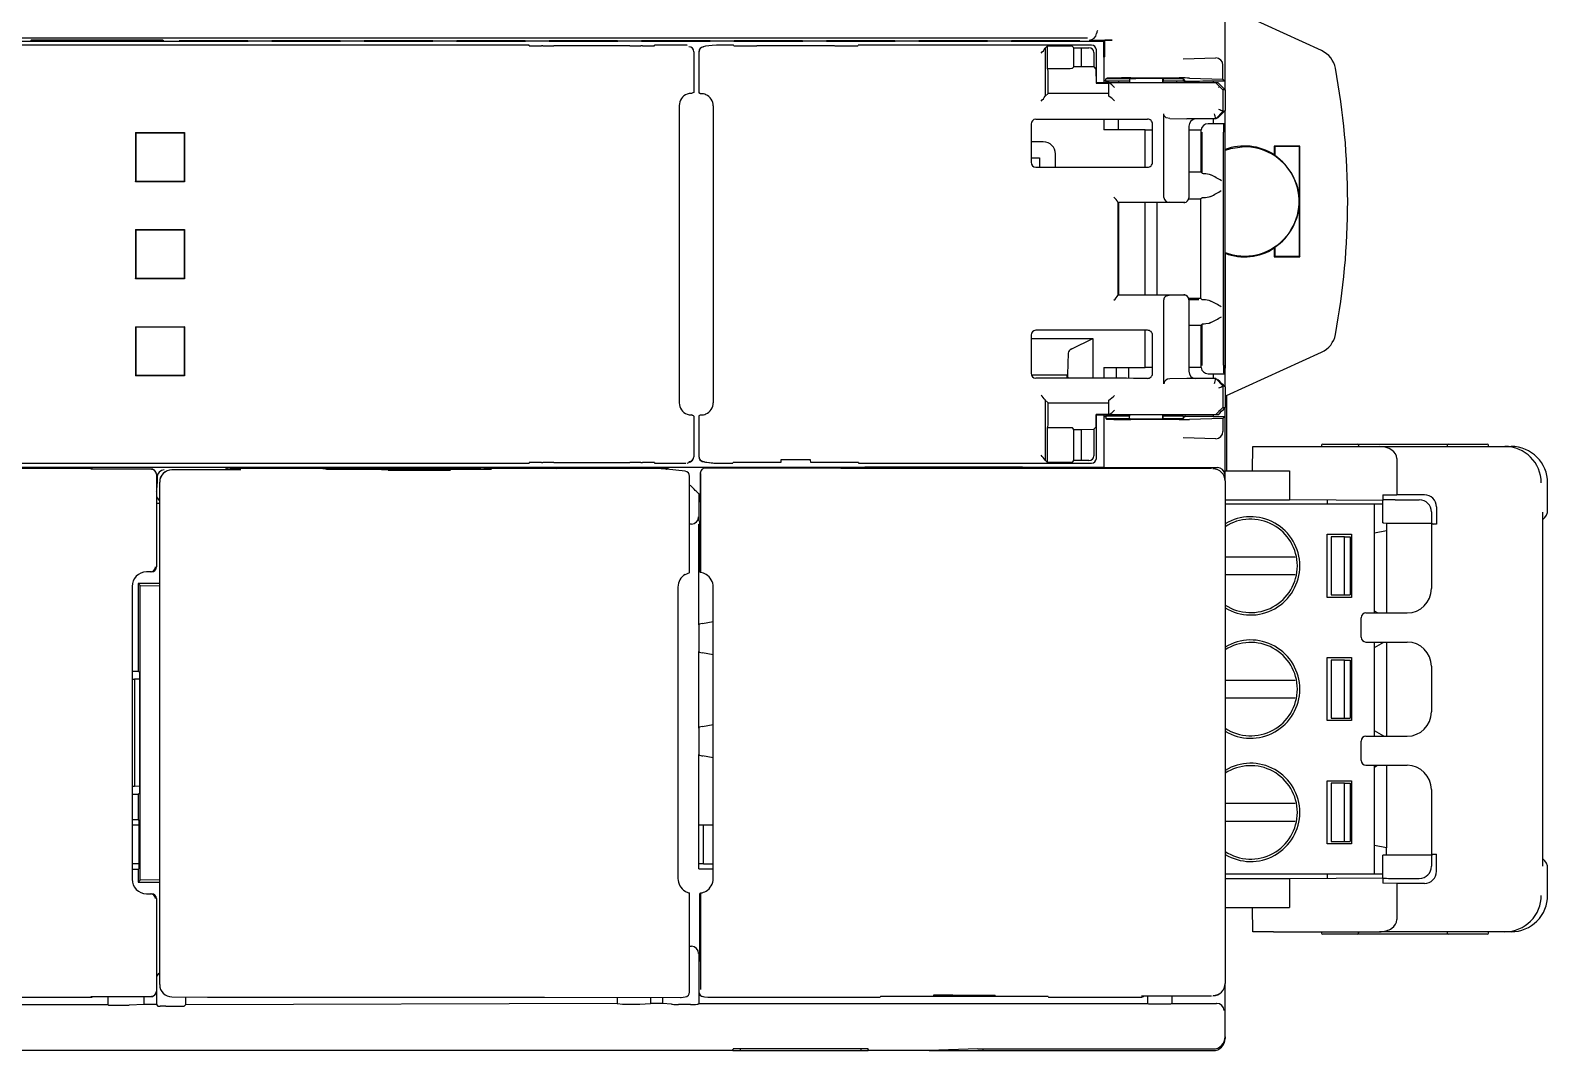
# Model space of a CAD drawing. Header units: millimetres. Extents: x 0 to 800, y 0 to 1500.
# Drawn here: x 300.8 to 363.3, y 1259.9 to 1302 of the extents above; entities that cross this region are included whole.
import ezdxf

# ---------------------------------------------------------------- set-up
doc = ezdxf.new("R2010")
doc.units = ezdxf.units.MM
doc.layers.add('EQUIP', color=7, linetype='Continuous')

# ---------------------------------------------------------------- blocks, each defined once
blk = doc.blocks.new('EQ_plc_idec_FC6A_D16', base_point=(0, 0))
for p, q in [((24.145, 91.391), (24.145, 50.483)), ((41.821, 18.97), (41.821, 86.776)), ((0.095, 33.62), (0.095, 82.963)), ((1.993, 80.3), (1.993, 59.341)), ((2.299, 76.979), (2.299, 60.053)), ((24.091, 60.053), (24.091, 76.979)), ((24.304, 76.524), (24.304, 41.976)), ((41.536, 41.976), (41.536, 76.524)), ((41.695, 70.125), (41.695, 62.53)), ((41.747, 62.504), (41.695, 62.53)), ((41.695, 62.53), (41.695, 57.052)), ((41.747, 57.078), (41.747, 62.504)), ((2.326, 60.039), (2.326, 57.552)), ((24.064, 57.552), (24.064, 60.039)), ((1.966, 59.02), (1.966, 58.732)), ((1.972, 59.32), (1.993, 59.341)), ((2.326, 59.341), (1.993, 59.341)), ((1.993, 57.841), (1.969, 58.46)), ((19.226, 58.341), (7.164, 58.341)), ((7.578, 58.341), (7.578, 58.091)), ((7.795, 58.093), (7.795, 58.341)), ((9.395, 58.341), (9.395, 58.093)), ((9.612, 58.091), (9.612, 58.341)), ((10.669, 58.341), (10.669, 58.091)), ((15.405, 58.241), (10.985, 58.241)), ((10.989, 58.039), (10.985, 58.241)), ((15.401, 58.039), (15.405, 58.241)), ((15.721, 58.091), (15.721, 58.341)), ((29.932, 58.203), (27.908, 58.203)), ((27.908, 56.179), (27.908, 58.203)), ((27.92, 56.191), (27.92, 58.191)), ((29.92, 58.191), (27.92, 58.191)), ((29.92, 58.191), (29.92, 56.191)), ((29.932, 58.203), (29.932, 56.179)), ((33.932, 58.203), (31.908, 58.203)), ((31.908, 56.179), (31.908, 58.203)), ((31.92, 56.191), (31.92, 58.191)), ((33.92, 58.191), (31.92, 58.191)), ((33.92, 58.191), (33.92, 56.191)), ((33.932, 58.203), (33.932, 56.179)), ((37.932, 58.203), (35.908, 58.203)), ((35.908, 56.179), (35.908, 58.203)), ((35.92, 56.191), (35.92, 58.191)), ((37.92, 58.191), (35.92, 58.191)), ((37.92, 58.191), (37.92, 56.191)), ((37.932, 58.203), (37.932, 56.179)), ((1.993, 57.341), (1.993, 57.841)), ((1.993, 57.841), (2.326, 57.841)), ((6.561, 57.58), (6.56, 57.538)), ((6.564, 57.752), (6.561, 57.585)), ((6.561, 57.585), (6.561, 57.58)), ((7.045, 58.091), (7.045, 57.205)), ((7.12, 58.016), (7.045, 58.091)), ((7.578, 58.091), (7.045, 58.091)), ((7.134, 57.205), (7.12, 58.016)), ((7.12, 58.016), (19.27, 58.016)), ((7.578, 58.091), (7.595, 58.058)), ((9.595, 58.058), (7.595, 58.058)), ((7.795, 58.058), (7.795, 58.093)), ((9.395, 58.093), (9.395, 58.058)), ((9.612, 58.091), (9.595, 58.058)), ((10.669, 58.091), (9.612, 58.091)), ((10.695, 58.039), (10.669, 58.091)), ((15.695, 58.039), (10.695, 58.039)), ((15.695, 58.039), (15.721, 58.091)), ((19.345, 58.091), (15.721, 58.091)), ((19.27, 58.016), (19.256, 57.205)), ((19.345, 58.091), (19.27, 58.016)), ((19.345, 57.205), (19.345, 58.091)), ((19.829, 57.585), (19.826, 57.752)), ((19.83, 57.538), (19.829, 57.58)), ((1.926, 56.95), (1.93, 57.191)), ((1.993, 57.341), (1.934, 57.282)), ((2.539, 57.341), (1.993, 57.341)), ((2.352, 57.454), (2.355, 57.449)), ((2.539, 57.341), (2.539, 57.341)), ((6.36, 57.341), (2.539, 57.341)), ((2.743, 57.199), (2.737, 57.198)), ((2.816, 57.205), (2.814, 57.205)), ((2.816, 57.205), (23.526, 57.205)), ((23.851, 57.341), (20.03, 57.341)), ((22.645, 57.205), (22.645, 57.341)), ((23.145, 57.341), (23.166, 57.32)), ((23.723, 57.315), (23.466, 57.315)), ((23.607, 57.198), (23.601, 57.199)), ((23.849, 57.341), (23.887, 57.349)), ((23.851, 57.341), (23.851, 57.341)), ((23.887, 57.349), (23.934, 57.358)), ((41.747, 57.078), (41.695, 57.052)), ((41.695, 57.052), (41.695, 56.403)), ((1.925, 56.69), (1.926, 56.443)), ((2.326, 56.802), (2.309, 56.704)), ((24.033, 53.858), (24.033, 56.702)), ((41.708, 56.396), (41.695, 56.403)), ((41.695, 56.403), (41.695, 53.564)), ((41.708, 53.571), (41.708, 56.396)), ((1.931, 56.194), (1.983, 56.141)), ((2.037, 38.355), (1.983, 56.141)), ((2.307, 56.141), (1.983, 56.141)), ((29.932, 56.179), (27.908, 56.179)), ((29.92, 56.191), (27.92, 56.191)), ((33.932, 56.179), (31.908, 56.179)), ((33.92, 56.191), (31.92, 56.191)), ((37.932, 56.179), (35.908, 56.179)), ((37.92, 56.191), (35.92, 56.191)), ((24.091, 50.651), (24.091, 54.304)), ((41.695, 53.564), (41.708, 53.571)), ((41.695, 52.588), (41.695, 53.564)), ((41.695, 52.588), (41.708, 52.581)), ((41.695, 52.588), (41.695, 49.754)), ((41.708, 49.761), (41.708, 52.581)), ((24.06, 50.329), (24.091, 50.651)), ((24.06, 50.329), (24.06, 49.21)), ((24.063, 50.355), (24.082, 43.833)), ((24.145, 50.483), (24.087, 50.483)), ((24.087, 50.483), (24.107, 43.983)), ((24.145, 50.483), (24.145, 43.983)), ((41.695, 49.754), (41.708, 49.761)), ((41.695, 48.778), (41.695, 49.754)), ((24.06, 49.206), (24.06, 49.21)), ((24.06, 49.206), (24.06, 44.646)), ((41.695, 48.778), (41.708, 48.771)), ((41.695, 48.778), (41.695, 45.944)), ((41.708, 45.951), (41.708, 48.771)), ((24.02, 47.786), (24.048, 48.066)), ((24.048, 48.066), (24.048, 45.561)), ((41.695, 45.944), (41.708, 45.951)), ((41.695, 44.968), (41.695, 45.944)), ((24.013, 45.22), (24.048, 45.561)), ((24.048, 45.561), (24.014, 45.562)), ((24.06, 44.65), (24.06, 44.646)), ((24.06, 44.65), (24.06, 43.53)), ((24.06, 44.65), (24.06, 44.65)), ((41.695, 44.968), (41.708, 44.961)), ((41.695, 44.968), (41.695, 42.134)), ((41.708, 42.141), (41.708, 44.961)), ((24.06, 43.53), (24.091, 43.822)), ((24.091, 36.835), (24.091, 43.822)), ((24.107, 43.983), (24.145, 43.983)), ((24.145, 43.983), (24.145, 28.141)), ((24.331, 41.975), (24.304, 41.976)), ((41.509, 41.975), (41.536, 41.976)), ((41.695, 42.134), (41.708, 42.141)), ((41.695, 41.158), (41.695, 42.134)), ((24.339, 41.475), (24.339, 41.407)), ((41.501, 41.407), (41.501, 41.475)), ((24.091, 40.837), (24.105, 36.239)), ((24.334, 40.957), (24.334, 37.825)), ((41.506, 37.825), (41.506, 40.957)), ((41.695, 41.158), (41.708, 41.151)), ((41.695, 41.158), (41.695, 38.324)), ((41.708, 38.331), (41.708, 41.151)), ((2.037, 38.355), (2.014, 38.123)), ((2.293, 38.355), (2.037, 38.355)), ((41.695, 38.324), (41.708, 38.331)), ((41.695, 37.348), (41.695, 38.324)), ((2.01, 37.828), (2.01, 37.707)), ((2.014, 37.418), (2.042, 36.976)), ((2.043, 36.483), (2.042, 36.976)), ((2.292, 36.976), (2.042, 36.976)), ((24.339, 37.375), (24.339, 37.307)), ((41.501, 37.307), (41.501, 37.375)), ((41.695, 37.348), (41.708, 37.341)), ((41.695, 37.348), (41.695, 34.514)), ((41.708, 34.521), (41.708, 37.341)), ((2.006, 36.112), (2.043, 36.483)), ((2.292, 36.483), (2.043, 36.483)), ((23.971, 35.542), (24.059, 36.316)), ((24.091, 36.827), (24.091, 36.835)), ((24.331, 36.807), (24.304, 36.806)), ((24.304, 36.806), (24.304, 35.517)), ((41.509, 36.807), (41.536, 36.806)), ((41.536, 35.517), (41.536, 36.806)), ((2.001, 35.33), (2.001, 35.816)), ((2.292, 35.712), (2.312, 35.542)), ((19.202, 35.843), (7.188, 35.843)), ((39.045, 35.791), (26.795, 35.791)), ((2.007, 35.03), (2.045, 34.991)), ((2.51, 35.365), (6.594, 35.365)), ((4.395, 35.365), (4.395, 35.291)), ((19.796, 35.365), (23.772, 35.365)), ((21.795, 35.291), (21.795, 35.365)), ((23.097, 35.044), (23.045, 34.991)), ((24.304, 35.517), (24.304, 35.517)), ((26.249, 35.191), (24.574, 35.191)), ((24.574, 35.191), (24.574, 35.191)), ((26.294, 35.292), (26.293, 35.28)), ((39.547, 35.28), (39.546, 35.292)), ((41.266, 35.191), (39.591, 35.191)), ((41.266, 35.191), (41.266, 35.191)), ((41.527, 35.464), (41.535, 35.517)), ((41.536, 35.517), (41.536, 35.517)), ((2.045, 34.991), (2.045, 16.491)), ((2.477, 34.991), (2.045, 34.991)), ((2.299, 34.614), (2.299, 34.598)), ((2.299, 34.598), (2.299, 27.507)), ((2.505, 34.984), (2.457, 34.976)), ((3.762, 34.991), (2.53, 34.991)), ((2.53, 34.991), (2.53, 34.991)), ((2.618, 34.903), (6.593, 34.903)), ((3.784, 34.947), (3.762, 34.991)), ((4.095, 34.991), (3.762, 34.991)), ((3.784, 34.947), (6.571, 34.947)), ((6.593, 34.903), (6.593, 34.904)), ((7.595, 34.991), (12.3, 34.991)), ((7.595, 34.991), (7.595, 34.391)), ((7.795, 34.791), (7.795, 34.991)), ((7.795, 34.791), (9.395, 34.791)), ((7.795, 34.791), (7.795, 34.391)), ((9.395, 34.991), (9.395, 34.791)), ((9.395, 34.791), (9.395, 34.391)), ((12.158, 34.391), (12.239, 34.829)), ((13.39, 34.991), (12.3, 34.991)), ((13.39, 34.991), (16.55, 34.991)), ((13.451, 34.829), (13.532, 34.391)), ((16.408, 34.391), (16.489, 34.829)), ((17.64, 34.991), (16.55, 34.991)), ((17.64, 34.991), (21.795, 34.991)), ((17.701, 34.829), (17.782, 34.391)), ((19.797, 34.903), (19.797, 34.904)), ((19.797, 34.903), (23.88, 34.903)), ((19.819, 34.947), (21.906, 34.947)), ((21.795, 34.991), (21.795, 34.947)), ((21.906, 34.947), (21.928, 34.991)), ((22.662, 34.991), (21.928, 34.991)), ((22.662, 34.991), (22.662, 34.991)), ((23.045, 34.991), (22.662, 34.991)), ((23.899, 34.923), (22.697, 34.923)), ((23.045, 34.991), (23.045, 34.923)), ((24.6, 34.99), (24.546, 34.975)), ((26.254, 34.991), (24.582, 34.991)), ((24.582, 34.991), (24.582, 34.991)), ((39.534, 34.912), (39.573, 34.991)), ((41.258, 34.991), (39.573, 34.991)), ((41.258, 34.991), (41.258, 34.991)), ((41.695, 34.514), (41.708, 34.521)), ((41.695, 33.538), (41.695, 34.514)), ((7.188, 34.391), (19.202, 34.391)), ((24.304, 34.237), (24.304, 33.576)), ((39.032, 34.391), (26.795, 34.391)), ((41.536, 33.558), (41.536, 34.237)), ((0.138, 33.576), (0.095, 33.62)), ((0.095, 33.576), (0.095, 33.62)), ((0.095, 33.576), (0.095, 33.274)), ((0.095, 33.576), (0.138, 33.576)), ((0.174, 33.275), (0.095, 33.274)), ((0.095, 33.274), (0.095, 28.309)), ((0.138, 33.576), (0.138, 33.575)), ((0.174, 33.573), (0.138, 33.575)), ((0.174, 28.009), (0.174, 33.573)), ((24.33, 33.575), (24.304, 33.576)), ((41.51, 33.545), (41.536, 33.558)), ((41.695, 33.538), (41.708, 33.531)), ((41.695, 33.538), (41.695, 30.704)), ((41.708, 30.711), (41.708, 33.531)), ((24.339, 31.608), (24.339, 33.075)), ((41.501, 33.045), (41.501, 33.037)), ((41.506, 29.392), (41.506, 32.589)), ((24.442, 31.606), (24.339, 31.608)), ((41.695, 30.704), (41.708, 30.711)), ((41.695, 29.728), (41.695, 30.704)), ((24.339, 30.374), (24.44, 30.376)), ((24.339, 28.907), (24.339, 30.374)), ((41.695, 29.728), (41.708, 29.721)), ((41.695, 29.728), (41.695, 26.894)), ((41.708, 26.901), (41.708, 29.721)), ((41.501, 28.945), (41.501, 28.937)), ((0.174, 28.307), (0.095, 28.309)), ((0.095, 28.309), (0.095, 28.006)), ((24.33, 28.407), (24.304, 28.406)), ((24.304, 28.406), (24.304, 18.8)), ((41.51, 28.437), (41.536, 28.424)), ((41.536, 18.8), (41.536, 28.424)), ((0.095, 27.963), (0.138, 28.006)), ((0.095, 28.006), (0.138, 28.006)), ((0.095, 27.963), (0.095, 28.006)), ((0.095, 25.491), (0.095, 27.963)), ((0.138, 28.008), (0.174, 28.009)), ((0.138, 28.008), (0.138, 28.006)), ((24.145, 28.141), (24.131, 28.141)), ((24.131, 28.141), (24.131, 21.641)), ((24.145, 28.141), (24.152, 28.141)), ((24.152, 28.141), (24.152, 21.641)), ((2.33, 27.491), (2.299, 27.507)), ((2.33, 26.355), (2.33, 27.491)), ((41.695, 26.894), (41.708, 26.901)), ((41.695, 25.918), (41.695, 26.894)), ((2.33, 21.727), (2.33, 26.355)), ((2.33, 26.355), (2.33, 26.355)), ((2.33, 26.355), (2.33, 26.355)), ((41.695, 25.918), (41.708, 25.911)), ((41.695, 25.918), (41.695, 23.084)), ((41.708, 23.091), (41.708, 25.911)), ((0.095, 25.491), (0.095, 25.28)), ((0.165, 23.491), (0.095, 25.491)), ((0.095, 25.28), (0.095, 23.28)), ((0.102, 25.28), (0.095, 25.28)), ((2.377, 25.312), (2.342, 25.312)), ((2.342, 22.77), (2.342, 25.312)), ((0.165, 23.281), (0.095, 23.28)), ((0.095, 23.28), (0.095, 13.791)), ((0.165, 23.491), (0.165, 13.791)), ((2.37, 22.771), (2.342, 22.77)), ((41.695, 23.084), (41.708, 23.091)), ((41.695, 22.108), (41.695, 23.084)), ((41.695, 22.108), (41.708, 22.101)), ((41.695, 22.108), (41.695, 19.279)), ((41.708, 19.286), (41.708, 22.101)), ((2.33, 20.591), (2.33, 21.727)), ((2.33, 21.727), (2.33, 21.727)), ((2.33, 21.727), (2.33, 21.727)), ((24.131, 21.641), (24.145, 21.641)), ((24.145, 21.641), (24.145, 18.291)), ((24.145, 21.641), (24.152, 21.641)), ((27.945, 21.279), (27.945, 19.804)), ((29.583, 21.293), (28.01, 21.293)), ((29.445, 21.293), (29.445, 18.739)), ((38.28, 21.293), (36.707, 21.293)), ((36.895, 21.293), (36.895, 20.941)), ((37.549, 20.787), (37.549, 21.293)), ((41.695, 21.772), (41.708, 21.771)), ((24.431, 20.706), (24.349, 20.624)), ((24.412, 20.707), (24.434, 20.707)), ((24.434, 20.707), (24.431, 20.706)), ((26.913, 20.707), (24.434, 20.707)), ((26.91, 20.706), (26.795, 20.591)), ((26.91, 20.706), (26.913, 20.707)), ((36.895, 20.941), (36.506, 20.941)), ((41.406, 20.707), (39.427, 20.707)), ((39.427, 20.707), (39.43, 20.706)), ((39.43, 20.706), (39.545, 20.591)), ((41.406, 20.707), (41.428, 20.707)), ((41.409, 20.706), (41.406, 20.707)), ((41.491, 20.624), (41.409, 20.706)), ((2.33, 20.591), (2.299, 20.575)), ((2.299, 20.575), (2.299, 16.868)), ((24.349, 20.624), (24.349, 19.886)), ((25.762, 20.624), (24.349, 20.624)), ((25.79, 20.596), (25.762, 20.624)), ((25.762, 19.886), (25.762, 20.624)), ((26.09, 20.591), (26.795, 20.591)), ((26.795, 20.591), (26.795, 18.091)), ((36.506, 20.287), (37.049, 20.287)), ((39.545, 20.591), (40.25, 20.591)), ((39.545, 18.091), (39.545, 20.591)), ((40.55, 20.596), (40.578, 20.624)), ((41.491, 20.624), (40.578, 20.624)), ((40.578, 20.624), (40.578, 19.886)), ((41.491, 19.886), (41.491, 20.624)), ((24.354, 19.586), (24.417, 19.523)), ((24.417, 19.213), (24.417, 19.523)), ((24.417, 19.523), (25.694, 19.523)), ((25.694, 19.523), (25.757, 19.586)), ((25.694, 19.523), (25.694, 19.213)), ((27.808, 19.804), (27.945, 19.804)), ((27.945, 19.804), (27.958, 19.804)), ((27.958, 19.791), (27.949, 19.774)), ((27.958, 19.791), (27.958, 19.804)), ((28.843, 19.76), (27.958, 19.791)), ((29.017, 19.61), (29.445, 18.739)), ((40.646, 19.523), (40.583, 19.586)), ((40.646, 19.213), (40.646, 19.523)), ((40.646, 19.523), (41.423, 19.523)), ((41.423, 19.523), (41.486, 19.586)), ((41.423, 19.523), (41.423, 19.213)), ((24.412, 18.908), (24.417, 19.213)), ((24.417, 19.213), (25.694, 19.213)), ((25.694, 19.213), (25.703, 18.704)), ((40.637, 18.704), (40.646, 19.213)), ((40.646, 19.213), (41.423, 19.213)), ((41.423, 19.213), (41.428, 18.908)), ((41.708, 19.286), (41.695, 19.279)), ((41.695, 19.279), (41.695, 18.303)), ((41.742, 18.891), (41.742, 17.949)), ((24.136, 18.282), (24.145, 18.291)), ((26.201, 18.291), (24.145, 18.291)), ((24.504, 18.6), (26.304, 18.6)), ((25.703, 18.704), (24.608, 18.704)), ((25.79, 18.617), (25.703, 18.704)), ((26.09, 18.612), (26.316, 18.612)), ((26.124, 18.179), (26.149, 18.204)), ((26.149, 18.204), (26.149, 17.241)), ((26.245, 18.204), (26.149, 18.204)), ((26.201, 18.291), (26.245, 18.204)), ((26.295, 18.291), (26.201, 18.291)), ((26.245, 17.241), (26.245, 18.204)), ((26.295, 18.6), (26.295, 18.229)), ((26.295, 18.229), (26.297, 18.091)), ((26.304, 18.6), (26.316, 18.612)), ((26.316, 18.091), (26.316, 18.612)), ((28.249, 18.291), (27.805, 18.291)), ((29.445, 18.739), (27.806, 18.739)), ((28.249, 18.291), (28.249, 16.591)), ((38.485, 18.291), (38.041, 18.291)), ((38.041, 16.591), (38.041, 18.291)), ((40.25, 18.612), (39.974, 18.612)), ((39.974, 18.612), (39.986, 18.6)), ((39.974, 18.612), (39.974, 18.091)), ((39.986, 18.6), (41.336, 18.6)), ((39.993, 18.091), (39.995, 18.224)), ((39.995, 18.6), (39.995, 18.224)), ((40.089, 18.291), (39.995, 18.291)), ((40.089, 18.291), (40.045, 18.204)), ((40.045, 18.204), (40.141, 18.204)), ((40.045, 17.241), (40.045, 18.204)), ((41.033, 18.291), (40.089, 18.291)), ((40.141, 17.241), (40.141, 18.204)), ((40.166, 18.179), (40.141, 18.204)), ((40.637, 18.704), (40.55, 18.617)), ((41.232, 18.704), (40.637, 18.704)), ((41.695, 18.303), (41.033, 18.303)), ((41.033, 18.291), (41.033, 18.303)), ((41.048, 18.261), (41.033, 18.291)), ((41.725, 18.261), (41.048, 18.261)), ((41.725, 18.288), (41.695, 18.303)), ((41.725, 18.261), (41.725, 18.288)), ((41.737, 18.249), (41.725, 18.261)), ((24.131, 17.982), (24.131, 13.614)), ((26.245, 17.79), (26.295, 17.789)), ((26.295, 18.088), (26.295, 18.091)), ((26.295, 18.091), (26.902, 18.091)), ((26.295, 13.688), (26.295, 18.088)), ((27.805, 17.776), (28.249, 17.772)), ((35.068, 17.711), (31.222, 17.711)), ((31.222, 17.711), (31.226, 17.71)), ((31.245, 17.691), (31.226, 17.71)), ((35.045, 17.691), (31.245, 17.691)), ((31.245, 17.691), (31.245, 14.991)), ((35.045, 17.691), (35.064, 17.71)), ((35.045, 14.991), (35.045, 17.691)), ((35.064, 17.71), (35.068, 17.711)), ((38.041, 17.687), (38.486, 17.683)), ((39.438, 18.091), (39.995, 18.091)), ((39.995, 18.091), (39.995, 18.088)), ((39.995, 18.088), (39.995, 13.688)), ((39.995, 17.67), (40.045, 17.669)), ((26.107, 15.194), (26.107, 17.179)), ((26.149, 17.241), (26.245, 17.241)), ((26.295, 17.289), (26.245, 17.29)), ((26.295, 17.241), (26.245, 17.241)), ((28.249, 17.272), (27.804, 17.276)), ((40.045, 17.241), (39.995, 17.241)), ((40.141, 17.241), (40.045, 17.241)), ((40.183, 17.179), (40.183, 15.194)), ((2.033, 16.479), (2.045, 16.491)), ((2.357, 16.491), (2.045, 16.491)), ((2.357, 16.739), (2.357, 13.853)), ((28.002, 16.289), (29.585, 16.289)), ((28.247, 16.289), (28.249, 16.591)), ((28.249, 16.591), (29.784, 16.591)), ((31.245, 16.591), (35.045, 16.591)), ((36.506, 16.591), (38.041, 16.591)), ((36.705, 16.289), (38.288, 16.289)), ((38.041, 16.591), (38.043, 16.289)), ((2.028, 16.179), (2.028, 15.803)), ((26.149, 15.841), (26.134, 15.856)), ((26.134, 15.856), (26.295, 15.856)), ((26.149, 15.841), (26.149, 15.029)), ((26.149, 15.841), (26.245, 15.841)), ((26.245, 15.841), (26.295, 15.841)), ((26.245, 15.029), (26.245, 15.841)), ((27.582, 15.826), (31.032, 15.826)), ((31.245, 16.091), (35.045, 16.091)), ((35.258, 15.826), (38.708, 15.826)), ((39.995, 15.856), (40.156, 15.856)), ((39.995, 15.841), (40.045, 15.841)), ((40.141, 15.841), (40.045, 15.841)), ((40.045, 15.029), (40.045, 15.841)), ((40.141, 15.841), (40.156, 15.856)), ((40.141, 15.029), (40.141, 15.841)), ((2.045, 15.491), (2.033, 15.503)), ((2.045, 15.491), (2.045, 13.643)), ((2.357, 15.491), (2.045, 15.491)), ((25.313, 13.682), (25.353, 15.021)), ((26.149, 15.029), (26.213, 14.965)), ((26.245, 15.029), (26.149, 15.029)), ((26.213, 14.965), (26.245, 15.029)), ((26.295, 15.291), (26.245, 15.291)), ((26.245, 15.08), (26.295, 15.08)), ((27.795, 14.871), (27.783, 15.578)), ((31.233, 15.578), (31.243, 14.96)), ((35.047, 14.96), (35.057, 15.578)), ((38.507, 15.578), (38.495, 14.871)), ((40.045, 15.291), (39.995, 15.291)), ((40.045, 15.029), (40.077, 14.965)), ((40.141, 15.029), (40.045, 15.029)), ((40.141, 15.029), (40.077, 14.965)), ((40.97, 15.021), (41.01, 13.682)), ((26.153, 13.383), (26.111, 14.761)), ((26.213, 14.965), (26.237, 14.941)), ((26.237, 14.941), (26.295, 14.941)), ((27.795, 13.682), (27.795, 14.871)), ((31.044, 14.792), (28.094, 14.792)), ((28.245, 14.281), (28.245, 14.792)), ((29.995, 14.792), (29.995, 14.286)), ((31.057, 14.792), (31.05, 14.372)), ((31.095, 14.291), (31.095, 14.798)), ((35.195, 14.798), (35.195, 14.291)), ((38.196, 14.792), (35.246, 14.792)), ((36.295, 14.286), (36.295, 14.792)), ((38.045, 14.792), (38.045, 14.281)), ((38.495, 13.682), (38.495, 14.871)), ((39.995, 14.96), (40.072, 14.96)), ((39.995, 14.941), (40.053, 14.941)), ((40.053, 14.941), (40.077, 14.965)), ((40.179, 14.761), (40.137, 13.383)), ((2.359, 13.802), (2.366, 13.741)), ((24.072, 13.74), (24.079, 13.801)), ((26.229, 13.791), (26.229, 13.308)), ((26.295, 13.791), (26.229, 13.791)), ((27.995, 13.791), (27.795, 13.791)), ((27.995, 13.991), (27.995, 13.791)), ((28.245, 14.281), (28.298, 14.286)), ((28.298, 14.286), (29.995, 14.286)), ((28.338, 14.245), (30.035, 14.245)), ((30.035, 14.245), (29.995, 14.286)), ((31.055, 14.251), (31.095, 14.291)), ((31.095, 14.291), (35.195, 14.291)), ((35.235, 14.251), (35.195, 14.291)), ((36.255, 14.245), (36.295, 14.286)), ((36.255, 14.245), (37.952, 14.245)), ((36.295, 14.286), (37.992, 14.286)), ((37.992, 14.286), (38.045, 14.281)), ((38.295, 13.791), (38.295, 13.991)), ((38.495, 13.791), (38.295, 13.791)), ((40.061, 13.791), (39.995, 13.791)), ((40.061, 13.791), (40.061, 13.308)), ((0.278, 13.474), (0.241, 13.438)), ((0.665, 13.291), (0.595, 13.291)), ((0.665, 13.291), (2.862, 13.291)), ((2.865, 13.291), (2.862, 13.291)), ((23.573, 13.291), (2.865, 13.291)), ((5.995, 13.291), (5.995, 10.641)), ((7.195, 13.291), (7.195, 10.641)), ((7.375, 7.141), (7.375, 13.291)), ((9.54, 10.409), (9.54, 13.291)), ((10.29, 13.291), (10.29, 10.409)), ((14.62, 10.409), (14.62, 13.291)), ((15.37, 13.291), (15.37, 10.409)), ((19.7, 10.409), (19.7, 13.291)), ((20.45, 13.291), (20.45, 10.409)), ((22.615, 7.141), (22.615, 13.291)), ((22.795, 13.291), (22.795, 10.641)), ((23.576, 13.291), (23.573, 13.291)), ((23.576, 13.291), (26.595, 13.291)), ((23.995, 13.291), (23.995, 10.641)), ((27.095, 13.241), (23.995, 13.241)), ((26.153, 13.383), (25.614, 13.383)), ((26.153, 13.383), (26.229, 13.308)), ((26.578, 13.308), (26.229, 13.308)), ((26.295, 13.588), (26.295, 13.688)), ((26.595, 13.387), (26.595, 13.291)), ((27.489, 13.387), (26.595, 13.387)), ((27.45, 13.291), (26.595, 13.291)), ((27.095, 13.241), (28.882, 9.316)), ((27.45, 13.291), (27.495, 13.382)), ((27.45, 13.291), (28.216, 13.291)), ((27.99, 13.308), (27.466, 13.308)), ((27.49, 13.387), (27.489, 13.387)), ((27.495, 13.382), (27.49, 13.387)), ((27.795, 13.682), (27.495, 13.382)), ((27.795, 13.682), (27.748, 13.588)), ((27.789, 13.688), (27.787, 13.686)), ((27.789, 13.688), (27.795, 13.682)), ((27.795, 13.682), (27.795, 13.682)), ((32.93, 13.292), (28.216, 13.292)), ((28.216, 13.291), (28.216, 13.292)), ((28.216, 13.292), (28.216, 13.291)), ((28.216, 13.291), (32.93, 13.291)), ((28.341, 13.363), (37.949, 13.363)), ((32.93, 13.292), (32.93, 13.291)), ((32.93, 13.291), (38.84, 13.291)), ((38.824, 13.308), (38.3, 13.308)), ((38.495, 13.682), (38.501, 13.688)), ((38.495, 13.682), (38.795, 13.382)), ((38.495, 13.682), (38.495, 13.682)), ((38.542, 13.588), (38.495, 13.682)), ((38.503, 13.686), (38.501, 13.688)), ((38.8, 13.387), (38.795, 13.382)), ((38.795, 13.382), (38.84, 13.291)), ((38.801, 13.387), (38.8, 13.387)), ((39.695, 13.387), (38.801, 13.387)), ((39.695, 13.291), (38.84, 13.291)), ((39.695, 13.291), (39.695, 13.387)), ((39.695, 13.291), (69.595, 13.291)), ((40.061, 13.308), (39.712, 13.308)), ((39.995, 13.688), (39.995, 13.588)), ((40.137, 13.383), (40.061, 13.308)), ((40.137, 13.383), (40.709, 13.383)), ((41.308, 9.316), (43.095, 13.241)), ((4.995, 12.153), (5.995, 12.17)), ((4.995, 11.3), (4.995, 12.153)), ((23.995, 12.17), (24.995, 12.153)), ((24.995, 12.153), (24.995, 11.3)), ((4.995, 11.3), (4.995, 6.928)), ((24.995, 11.3), (24.995, 6.928)), ((33.163, 11.274), (32.812, 11.274)), ((32.812, 11.274), (32.812, 10.208)), ((32.836, 11.25), (32.812, 11.274)), ((33.163, 11.274), (33.208, 11.25)), ((36.982, 11.25), (37.027, 11.274)), ((37.378, 11.274), (37.027, 11.274)), ((37.354, 11.25), (37.378, 11.274)), ((37.378, 10.208), (37.378, 11.274)), ((7.195, 10.641), (5.995, 10.641)), ((7.195, 10.641), (7.219, 6.791)), ((22.771, 6.791), (22.795, 10.641)), ((23.995, 10.641), (22.795, 10.641)), ((33.208, 11.25), (32.836, 11.25)), ((32.836, 11.25), (32.836, 10.232)), ((37.354, 11.25), (36.982, 11.25)), ((37.354, 10.232), (37.354, 11.25)), ((32.836, 10.232), (32.812, 10.208)), ((32.812, 10.208), (37.378, 10.208)), ((32.836, 10.232), (35.095, 10.232)), ((35.095, 10.232), (37.354, 10.232)), ((37.354, 10.232), (37.378, 10.208)), ((4.895, 9.196), (4.895, 9.271)), ((4.895, 8.067), (4.895, 9.196)), ((4.995, 9.323), (4.943, 9.321)), ((7.375, 9.091), (7.204, 9.091)), ((8.615, 8.091), (8.615, 9.091)), ((8.615, 9.091), (11.215, 9.091)), ((11.115, 8.919), (8.715, 8.919)), ((8.715, 8.919), (8.715, 8.373)), ((11.115, 8.373), (11.115, 8.919)), ((11.215, 9.091), (11.215, 8.091)), ((13.695, 8.091), (13.695, 9.091)), ((13.695, 9.091), (16.295, 9.091)), ((16.195, 8.919), (13.795, 8.919)), ((13.795, 8.919), (13.795, 8.373)), ((16.195, 8.373), (16.195, 8.919)), ((16.295, 9.091), (16.295, 8.091)), ((18.775, 8.091), (18.775, 9.091)), ((18.775, 9.091), (21.375, 9.091)), ((21.275, 8.919), (18.875, 8.919)), ((18.875, 8.919), (18.875, 8.373)), ((21.275, 8.373), (21.275, 8.919)), ((21.375, 9.091), (21.375, 8.091)), ((22.786, 9.091), (22.615, 9.091)), ((25.047, 9.321), (24.995, 9.323)), ((25.095, 9.271), (25.095, 9.196)), ((25.095, 9.196), (25.095, 8.067)), ((8.715, 8.373), (11.115, 8.373)), ((8.715, 8.373), (8.715, 8.141)), ((11.115, 8.141), (8.715, 8.141)), ((11.115, 8.373), (11.115, 8.141)), ((13.795, 8.373), (16.195, 8.373)), ((13.795, 8.373), (13.795, 8.141)), ((16.195, 8.141), (13.795, 8.141)), ((16.195, 8.373), (16.195, 8.141)), ((18.875, 8.373), (21.275, 8.373)), ((18.875, 8.373), (18.875, 8.141)), ((21.275, 8.141), (18.875, 8.141)), ((21.275, 8.373), (21.275, 8.141)), ((4.895, 7.842), (4.895, 8.067)), ((4.895, 4.093), (4.895, 7.842)), ((4.995, 7.791), (4.944, 7.792)), ((11.215, 8.091), (8.615, 8.091)), ((12.057, 7.689), (12.853, 7.689)), ((16.295, 8.091), (13.695, 8.091)), ((17.137, 7.689), (17.933, 7.689)), ((21.375, 8.091), (18.775, 8.091)), ((25.046, 7.792), (24.995, 7.791)), ((25.095, 8.067), (25.095, 7.842)), ((25.095, 7.842), (25.095, 4.093)), ((4.995, 1.762), (4.995, 6.928)), ((7.375, 7.141), (11.855, 7.141)), ((7.375, 6.787), (7.375, 7.141)), ((8.455, 6.641), (8.554, 7.141)), ((11.782, 7.141), (11.855, 7.012)), ((11.855, 7.491), (11.855, 7.489)), ((11.855, 7.489), (11.855, 5.791)), ((13.055, 7.491), (13.055, 7.489)), ((13.055, 7.489), (13.055, 5.791)), ((13.055, 7.141), (16.935, 7.141)), ((13.055, 6.747), (13.278, 7.141)), ((16.712, 7.141), (16.935, 6.747)), ((16.935, 7.491), (16.935, 7.489)), ((16.935, 7.489), (16.935, 5.791)), ((18.135, 7.491), (18.135, 7.489)), ((18.135, 7.489), (18.135, 5.791)), ((18.135, 7.141), (22.615, 7.141)), ((18.135, 7.012), (18.208, 7.141)), ((21.436, 7.141), (21.535, 6.641)), ((22.615, 6.787), (22.615, 7.141)), ((24.995, 6.928), (24.995, 1.762)), ((6.986, 6.214), (6.993, 6.791)), ((7.219, 6.791), (6.993, 6.791)), ((7.204, 6.787), (7.195, 6.791)), ((7.195, 6.287), (7.195, 5.291)), ((7.204, 6.787), (8.147, 6.787)), ((8.15, 6.641), (8.455, 6.641)), ((8.151, 4.791), (8.151, 6.287)), ((11.855, 6.641), (8.455, 6.641)), ((16.935, 6.641), (13.055, 6.641)), ((21.535, 6.641), (18.135, 6.641)), ((21.84, 6.641), (21.535, 6.641)), ((21.839, 6.287), (21.839, 4.791)), ((21.843, 6.787), (22.786, 6.787)), ((22.997, 6.791), (22.771, 6.791)), ((22.786, 6.787), (22.795, 6.791)), ((22.795, 6.287), (22.795, 5.291)), ((22.997, 6.791), (23.004, 6.214)), ((6.986, 6.214), (5.495, 6.214)), ((6.986, 5.082), (6.986, 6.214)), ((24.495, 6.214), (23.004, 6.214)), ((23.004, 5.082), (23.004, 6.214)), ((7.485, 4.582), (8.195, 4.582)), ((8.151, 4.791), (7.695, 4.791)), ((8.151, 4.791), (8.195, 4.704)), ((8.195, 4.791), (8.195, 4.582)), ((10.855, 4.791), (8.195, 4.791)), ((15.935, 4.791), (14.055, 4.791)), ((21.795, 4.791), (19.135, 4.791)), ((21.795, 4.582), (21.795, 4.791)), ((21.839, 4.791), (21.795, 4.704)), ((22.505, 4.582), (21.795, 4.582)), ((22.295, 4.791), (21.839, 4.791)), ((4.895, 4.073), (4.895, 4.093)), ((4.895, 3.421), (4.895, 4.073)), ((4.995, 4.145), (4.943, 4.143)), ((25.047, 4.143), (24.995, 4.145)), ((25.095, 4.093), (25.095, 4.073)), ((25.095, 4.073), (25.095, 3.421)), ((4.895, 3.161), (4.895, 3.421)), ((4.895, 2.509), (4.895, 3.161)), ((25.095, 3.421), (25.095, 3.161)), ((25.095, 3.161), (25.095, 2.509)), ((4.895, 2.489), (4.895, 2.509)), ((25.095, 2.509), (25.095, 2.489)), ((4.943, 2.439), (4.995, 2.437)), ((24.995, 2.437), (25.047, 2.439)), ((4.995, 1.5), (4.995, 1.762)), ((24.995, 1.762), (24.995, 1.5)), ((7.7, 0.194), (22.29, 0.194)), ((6.495, 0), (7.603, 0)), ((22.387, 0), (23.495, 0))]:
    blk.add_line(p, q)
at = {"flags": 128}
for points in [[(10.985, 58.241), (10.985, 58.26), (10.984, 58.317), (10.983, 58.341)], [(15.407, 58.341), (15.406, 58.317), (15.405, 58.26), (15.405, 58.241)], [(27.908, 58.203), (27.912, 58.199), (27.92, 58.191)], [(29.932, 58.203), (29.928, 58.199), (29.92, 58.191)], [(31.908, 58.203), (31.912, 58.199), (31.92, 58.191)], [(33.932, 58.203), (33.928, 58.199), (33.92, 58.191)], [(35.908, 58.203), (35.912, 58.199), (35.92, 58.191)], [(37.932, 58.203), (37.928, 58.199), (37.92, 58.191)], [(19.829, 57.58), (19.829, 57.583), (19.829, 57.585)], [(2.737, 57.196), (2.709, 57.193), (2.702, 57.191)], [(23.994, 57.405), (24.017, 57.423), (24.038, 57.454)], [(2.309, 56.704), (2.304, 55.233), (2.299, 53.552)], [(27.908, 56.179), (27.914, 56.185), (27.92, 56.191)], [(29.932, 56.179), (29.926, 56.185), (29.92, 56.191)], [(31.908, 56.179), (31.914, 56.185), (31.92, 56.191)], [(33.932, 56.179), (33.926, 56.185), (33.92, 56.191)], [(35.908, 56.179), (35.914, 56.185), (35.92, 56.191)], [(37.932, 56.179), (37.926, 56.185), (37.92, 56.191)], [(2.299, 53.552), (2.299, 52.59), (2.298, 46.966), (2.296, 41.346), (2.291, 35.734)], [(24.06, 36.338), (24.059, 36.317), (24.059, 36.316)], [(19.719, 35.548), (19.753, 35.483), (19.777, 35.424), (19.789, 35.385), (19.795, 35.366), (19.796, 35.367)], [(23.097, 35.044), (23.104, 35.05), (23.122, 35.068), (23.15, 35.096), (23.187, 35.133), (23.232, 35.178), (23.284, 35.23), (23.34, 35.286), (23.397, 35.344)], [(26.249, 35.191), (26.258, 35.209), (26.276, 35.246), (26.293, 35.28)], [(39.591, 35.191), (39.589, 35.194), (39.572, 35.23), (39.554, 35.265), (39.547, 35.28)], [(41.529, 35.464), (41.532, 35.478), (41.536, 35.517)], [(2.401, 34.943), (2.393, 34.938), (2.36, 34.899), (2.34, 34.862), (2.325, 34.817), (2.312, 34.745), (2.299, 34.614)], [(6.593, 34.904), (6.586, 34.917), (6.577, 34.935), (6.571, 34.947)], [(19.797, 34.904), (19.804, 34.917), (19.811, 34.932), (19.819, 34.947)], [(24.091, 17.05), (24.091, 17.997), (24.092, 23.551), (24.094, 29.127), (24.099, 34.722)], [(24.546, 34.975), (24.461, 34.952), (24.406, 34.893), (24.38, 34.841), (24.36, 34.77), (24.329, 34.544), (24.304, 34.251)], [(26.293, 34.912), (26.286, 34.926), (26.254, 34.991)], [(26.293, 34.912), (26.294, 34.9), (26.294, 34.89)], [(39.533, 34.89), (39.534, 34.91), (39.534, 34.912)], [(41.536, 34.251), (41.521, 34.439), (41.492, 34.704), (41.472, 34.803), (41.444, 34.877), (41.387, 34.945), (41.24, 34.99)], [(29.784, 16.489), (29.784, 18.822), (29.784, 21.093)], [(36.506, 21.093), (36.506, 18.822), (36.506, 16.489)], [(24.081, 13.851), (24.086, 15.343), (24.091, 17.05)], [(2.324, 16.675), (2.327, 16.667), (2.358, 16.629)], [(31.233, 15.578), (31.195, 15.72), (31.163, 15.765), (31.115, 15.803), (31.076, 15.82), (31.032, 15.826)], [(38.507, 15.578), (38.545, 15.72), (38.577, 15.765), (38.625, 15.803), (38.664, 15.82), (38.708, 15.826)], [(27.995, 13.791), (27.994, 13.652), (27.99, 13.308)], [(30.099, 13.877), (30.069, 13.955), (30.043, 14.092)], [(31.047, 14.099), (31.021, 13.961), (30.988, 13.877)], [(35.302, 13.877), (35.269, 13.961), (35.243, 14.099)], [(36.247, 14.092), (36.221, 13.955), (36.191, 13.877)], [(38.3, 13.308), (38.299, 13.374), (38.297, 13.582), (38.295, 13.791)], [(26.466, 13.52), (26.493, 13.547), (26.495, 13.549)], [(27.99, 13.308), (28.01, 13.327), (28.03, 13.347), (28.041, 13.358)], [(37.345, 12.491), (37.268, 13.073), (37.198, 13.291)], [(38.249, 13.358), (38.264, 13.343), (38.284, 13.323), (38.3, 13.308)], [(39.795, 13.549), (39.797, 13.547), (39.824, 13.52)]]:
    blk.add_lwpolyline(points, dxfattribs=at)
for centre, radius, start, end in [((2.499, 60.053), 0.2, 180, 210.66015), ((23.891, 60.053), 0.2, 329.33985, 0), ((7.164, 57.741), 0.6, 90.00005, 178.99981), ((19.226, 57.741), 0.6, 0.99984, 90.00039), ((2.526, 57.552), 0.2, 180, 209.44587), ((2.539, 57.541), 0.2, 180.00515, 269.97744), ((6.36, 57.541), 0.2, 269.99937, 359.0004), ((20.03, 57.541), 0.2, 180.99916, 270.00107), ((23.851, 57.541), 0.2, 270.02266, 359.99442), ((23.864, 57.552), 0.2, 330.55413, 0), ((2.816, 56.704), 0.501, 90.1965, 179.90614), ((2.541, 57.556), 0.215, 208.49611, 269.87159), ((23.832, 54.353), 0.264, 349.51905, 40.37525), ((23.891, 36.836), 0.2, 357.40111, 0), ((2.491, 35.735), 0.2, 179.93305, 186.48939), ((7.188, 35.243), 0.6, 90.01178, 149.44895), ((19.202, 35.243), 0.6, 30.55019, 89.98909), ((26.795, 35.291), 0.5, 89.99703, 159.83718), ((39.045, 35.291), 0.5, 20.16026, 90.00532), ((2.51, 35.565), 0.2, 186.48939, 270), ((7.094, 35.26), 0.512, 145.75958, 167.89212), ((23.772, 35.565), 0.2, 270, 353.52808), ((24.662, 35.522), 0.356, 189.48955, 235.53041), ((24.574, 35.391), 0.2, 180.00667, 269.97625), ((26.82, 35.283), 0.526, 160.02662, 179.04562), ((39.024, 35.284), 0.523, 0.88375, 20.04402), ((41.266, 35.391), 0.2, 270.0205, 359.99765), ((2.499, 34.598), 0.2, 175.39435, 180), ((2.53, 34.791), 0.2, 90.02366, 179.99376), ((7.246, 35.016), 0.663, 189.75812, 209.84627), ((7.188, 34.991), 0.6, 210.56815, 269.99607), ((19.202, 34.991), 0.6, 270.00405, 329.43173), ((19.158, 35.01), 0.648, 329.91317, 350.48178), ((22.669, 34.814), 0.177, 37.75008, 92.24119), ((23.899, 34.723), 0.2, 359.93302, 90), ((24.582, 34.791), 0.2, 90.02321, 179.9944), ((26.811, 34.897), 0.517, 180.79241, 203.07117), ((26.795, 34.891), 0.5, 203.11948, 269.99622), ((39.032, 34.891), 0.5, 270.00213, 336.88217), ((39.015, 34.897), 0.518, 336.9537, 359.17797), ((41.258, 34.791), 0.2, 0.00797, 89.97496), ((28.01, 21.092), 0.2, 89.95015, 179.73608), ((29.583, 21.092), 0.2, 0.16239, 90.07291), ((36.707, 21.092), 0.2, 89.95001, 179.81523), ((38.28, 21.092), 0.2, 0.23993, 90.07384), ((23.755, 21.702), 1.204, 304.29674, 316.67066), ((26.234, 21.702), 1.204, 304.29674, 316.67066), ((40, 21.578), 1.042, 222.36134, 236.67073), ((41.984, 21.584), 1.05, 222.41559, 236.61649), ((24.504, 18.8), 0.2, 180.02083, 269.9793), ((41.336, 18.8), 0.2, 270.0207, 359.97917), ((27.285, 18.742), 1.186, 213.42102, 228.23688), ((27.925, 18.769), 1.229, 213.68747, 227.94422), ((31.833, 18.638), 1.11, 223.29647, 236.60603), ((34.454, 18.64), 1.114, 303.41468, 316.68282), ((38.415, 18.769), 1.229, 312.05526, 326.31358), ((39.005, 18.742), 1.186, 311.76312, 326.57898), ((2.673, 16.819), 0.378, 172.55511, 202.38774), ((2.5, 16.768), 0.2, 179.98953, 224.12045), ((28.002, 16.489), 0.2, 179.69131, 269.94162), ((29.585, 16.489), 0.2, 270.04494, 0.24249), ((36.706, 16.489), 0.2, 179.78724, 269.92587), ((38.288, 16.489), 0.2, 270.05989, 0.30611), ((27.556, 15.599), 0.228, 354.65521, 83.37192), ((35.284, 15.599), 0.228, 96.6278, 185.34507), ((0.595, 13.791), 0.5, 180, 225), ((2.865, 13.79), 0.499, 179.86517, 270.01815), ((23.573, 13.79), 0.499, 269.98231, 359.95386), ((23.576, 13.79), 0.499, 269.99679, 359.91929), ((28.293, 13.993), 0.298, 99.34572, 180.27031), ((35.19, 16.478), 5.717, 207.06758, 212.03792), ((25.551, 16.685), 6.119, 328.094, 332.68381), ((40.475, 16.535), 5.816, 207.19645, 212.02536), ((30.876, 16.605), 5.974, 328.06909, 332.82579), ((37.996, 13.992), 0.299, 359.79347, 80.58966), ((0.595, 13.791), 0.5, 225, 270), ((9.915, 12.241), 2.025, 148.76707, 270), ((9.915, 12.241), 1.925, 146.94427, 270), ((9.915, 12.241), 2.025, 270, 31.23293), ((9.915, 12.241), 1.925, 270, 33.05573), ((14.995, 12.241), 2.025, 148.76707, 270), ((14.995, 12.241), 1.925, 146.94427, 270), ((14.995, 12.241), 2.025, 270, 31.23293), ((14.995, 12.241), 1.925, 270, 33.05573), ((20.075, 12.241), 2.025, 148.76707, 270), ((20.075, 12.241), 1.925, 146.94427, 270), ((20.075, 12.241), 2.025, 270, 31.23293), ((20.075, 12.241), 1.925, 270, 33.05573), ((22.965, 10.129), 4.874, 44.08838, 46.89963), ((28.234, 13.871), 0.888, 201.24577, 212.94789), ((27.792, 14.156), 0.47, 244.3862, 269.35102), ((28.255, 9.602), 3.761, 88.69657, 93.26843), ((35.095, 12.491), 2.283, 159.48875, 212.20578), ((35.095, 12.491), 2.25, 159.1725, 0), ((35.095, 12.491), 2.283, 327.79422, 20.51125), ((38.01, 8.172), 5.192, 87.36147, 90.67353), ((38.498, 14.158), 0.471, 270.69729, 295.56525), ((38.151, 13.822), 0.782, 326.25202, 339.55431), ((45.341, 8.078), 7.749, 133.6214, 135.38934), ((35.095, 12.491), 2.259, 213.33584, 270), ((35.095, 12.491), 2.259, 270, 326.66416), ((4.945, 9.271), 0.05, 91.97864, 180), ((25.045, 9.271), 0.05, 0, 88.0009), ((29.792, 9.73), 1, 204.47403, 259.46319), ((40.398, 9.73), 1, 280.53681, 335.52597), ((35.095, 38.241), 30, 259.46319, 280.53681), ((4.945, 7.842), 0.05, 180, 269), ((25.045, 7.842), 0.05, 271, 0), ((4.945, 4.093), 0.05, 91.71298, 180), ((25.045, 4.093), 0.05, 0, 88.26724), ((4.945, 2.489), 0.05, 180, 268.26724), ((25.045, 2.489), 0.05, 271.71298, 0), ((7.603, 0.5), 0.5, 270, 322.21248), ((22.387, 0.5), 0.5, 217.78752, 270)]:
    blk.add_arc(centre, radius, start, end)
for centre, major_axis, ratio, start_param, end_param in [((23.833, 61.046), (0.278, -0.115), 0.975619, 0.401502, 0.914904), ((1.972, 59.02), (0, 0.3), 0.017455, 0.017453, 1.570796), ((1.972, 58.732), (0, 0.3), 0.017455, 1.570796, 2.704965), ((6.361, 57.58), (0.144, 0.141), 0.982695, 3.944443, 5.497788), ((20.029, 57.58), (0.144, -0.141), 0.982695, 3.926989, 5.480335), ((1.93, 56.741), (0, 0.3), 0.017455, 0.802851, 1.742711), ((1.934, 56.982), (0, 0.3), 0.017455, 0.017453, 0.802851), ((3.045, 57.041), (-0.212, -0.212), 0.999695, 2.932327, 3.926839), ((23.018, 57.046), (0.278, 0.115), 0.975619, 1.186748, 2.173418), ((23.024, 57.041), (0.212, -0.212), 0.999695, 2.356347, 2.373495), ((23.466, 57.32), (0.3, 0), 0.017455, 3.159046, 4.712389), ((23.477, 56.712), (0.404, 0.33), 0.905446, 0.834161, 0.837191), ((23.527, 56.704), (-0.306, 0.396), 0.998495, 4.051145, 5.621941), ((23.533, 56.704), (-0.329, 0.377), 0.998185, 3.991761, 5.565588), ((23.723, 57.015), (-0.212, -0.212), 0.999695, 3.90969, 3.926839), ((23.728, 57.02), (0.278, -0.115), 0.975619, 0.401502, 1.954845), ((1.931, 56.494), (0, 0.3), 0.017455, 1.742711, 3.124139), ((27.447, 52.294), (0.593, 198.58), 0.017198, 1.593552, 1.606479), ((23.891, 43.823), (0.2, 0), 0.162471, 6.265732, 6.85104), ((24.331, 41.475), (0, 0.5), 0.01745, 4.712389, 6.282881), ((41.509, 41.475), (0, 0.5), 0.01745, 0.000305, 1.570796), ((24.331, 41.407), (0, 0.5), 0.01745, 3.594957, 4.712389), ((41.509, 41.407), (0, 0.5), 0.01745, 1.570796, 2.688228), ((2.015, 37.828), (0, 0.3), 0.017455, 0.174533, 1.570796), ((2.015, 37.707), (0, 0.3), 0.017455, 1.570796, 2.869208), ((24.331, 37.375), (0, 0.5), 0.01745, 4.712389, 5.829821), ((41.509, 37.375), (0, 0.5), 0.01745, 0.453365, 1.570796), ((24.331, 37.307), (0, 0.5), 0.01745, 3.141897, 4.712389), ((41.509, 37.307), (0, 0.5), 0.01745, 1.570796, 3.141288), ((24.06, 44.712), (0.025, 8.5), 0.017198, 3.313763, 3.526939), ((23.805, 36.239), (0.3, -0.015), 0.813353, 0.059706, 0.582384), ((2.007, 35.816), (0, 0.3), 0.017455, 0.171915, 1.570796), ((2.007, 35.33), (0, 0.3), 0.017455, 1.570796, 3.124139), ((4.095, 35.291), (0.212, -0.212), 0.999695, 5.497939, 7.068431), ((22.095, 35.291), (-0.212, -0.212), 0.999695, 5.497939, 7.068431), ((12.3, 31.991), (0, 3), 0.063158, 0, 0.330297), ((13.39, 31.991), (0, 3), 0.063158, 5.952888, 6.283185), ((16.55, 31.991), (0, 3), 0.063158, 0, 0.330297), ((17.64, 31.991), (0, 3), 0.063158, 5.952888, 6.283185), ((24.382, 16.291), (0, 18.5), 0.017455, 0.000094, 0.245416), ((24.33, 33.075), (0, 0.5), 0.017452, 4.712084, 6.282881), ((41.51, 33.045), (0, 0.5), 0.017455, 0.008727, 1.570796), ((41.51, 33.037), (0, 0.5), 0.017455, 1.570796, 2.646513), ((20.986, 52.291), (0, 199.075), 0.017455, 4.602082, 4.608295), ((24.33, 28.907), (0, 0.5), 0.017452, 3.141897, 4.712694), ((41.51, 28.945), (0, 0.5), 0.017455, 0.49508, 1.570796), ((41.51, 28.937), (0, 0.5), 0.017455, 1.570796, 3.132866), ((-1.057, 52.291), (0, 198.58), 0.017455, 4.563178, 4.576105), ((26.087, 52.291), (0, 199.8), 0.008727, 4.532229, 4.555602), ((37.049, 20.787), (0.354, -0.354), 0.999772, 5.497825, 7.068545), ((40.203, 52.291), (0, 199.8), 0.008727, 1.727584, 1.750956), ((26.09, 20.596), (0.3, 0), 0.017455, 3.159046, 4.712389), ((40.25, 20.596), (0.3, 0), 0.017455, 4.712389, 6.265732), ((24.354, 19.886), (0, 0.3), 0.017455, 1.570796, 3.124139), ((25.757, 19.886), (0, 0.3), 0.017455, 3.159046, 4.712389), ((27.449, 19.774), (0.5, 0), 0.017455, 5.510924, 6.274459), ((28.838, 19.26), (0, 0.5), 0.5, 5.48906, 6.265732), ((40.583, 19.886), (0, 0.3), 0.017455, 1.570796, 3.124139), ((41.486, 19.886), (0, 0.3), 0.017455, 3.159046, 4.712389), ((24.612, 18.908), (0.08, 0.188), 0.975196, 1.963572, 3.534063), ((41.228, 18.908), (-0.08, 0.188), 0.975196, 2.749122, 4.319614), ((42.042, 18.891), (0.212, 0.212), 0.999695, 2.356347, 3.848374), ((24.136, 17.982), (0, 0.3), 0.017455, 0.017453, 1.570796), ((26.09, 18.617), (0.3, 0), 0.017455, 3.159046, 4.712389), ((26.125, 17.179), (0, 1), 0.017455, 0.017453, 1.570796), ((40.165, 17.179), (0, 1), 0.017455, 4.712389, 6.265732), ((40.25, 18.617), (0.3, 0), 0.017455, 4.712389, 6.265732), ((41.737, 17.949), (0, 0.3), 0.017455, 4.712389, 6.265732), ((41.995, 18.293), (0.212, 0.212), 0.999695, 0.261864, 0.706781), ((26.902, 17.891), (0, 0.2), 0.017455, 6.093456, 6.283185), ((39.438, 17.891), (0, 0.2), 0.017455, 0, 0.18973), ((26.149, 16.291), (0, 0.95), 0.017455, 0, 2.046731), ((40.141, 16.291), (0, 0.95), 0.017455, 4.236455, 6.283185), ((2.033, 16.179), (0, 0.3), 0.017455, 0.017453, 1.570796), ((2.033, 15.803), (0, 0.3), 0.017455, 1.570796, 3.124139), ((26.116, 15.194), (0, 0.5), 0.017455, 1.570796, 2.617994), ((40.174, 15.194), (0, 0.5), 0.017455, 3.665191, 4.712389), ((26.149, 16.291), (0, 5.2), 0.017455, 4.210857, 4.449765), ((28.092, 14.494), (0.278, 0.114), 0.987931, 1.178187, 2.748907), ((31.046, 14.99), (0.185, 0.076), 0.987931, 4.31978, 5.738236), ((31.112, 14.924), (0.063, 0.208), 0.565797, 5.051437, 5.203701), ((35.178, 14.924), (-0.063, 0.208), 0.565797, 1.079484, 1.231748), ((35.244, 14.99), (0.185, -0.076), 0.987931, 3.686542, 5.104998), ((38.198, 14.494), (0.278, -0.114), 0.987931, 0.392685, 1.963406), ((40.141, 16.291), (0, 5.2), 0.017455, 1.83342, 2.072328), ((0.665, 13.791), (-0.354, -0.354), 0.999695, 5.497939, 7.068431), ((2.863, 13.791), (0.336, 0.371), 0.998467, 2.306096, 3.876892), ((30.035, 13.446), (0, 0.8), 0.017455, 5.6531, 6.265732), ((31.055, 13.451), (0, 0.8), 0.017455, 0.017453, 0.626593), ((35.235, 13.451), (0, 0.8), 0.017455, 5.656593, 6.265732), ((36.255, 13.446), (0, 0.8), 0.017455, 0.017453, 0.630085), ((1.75, 13.638), (0.115, 0.278), 0.975619, 3.543095, 5.096438), ((1.745, 13.644), (-0.212, 0.212), 0.999695, 3.90969, 3.926839), ((23.836, 13.609), (0.115, 0.278), 0.975619, 3.543095, 5.096438), ((23.831, 13.614), (-0.212, 0.212), 0.999695, 3.90969, 3.926839), ((25.613, 13.682), (0.276, -0.119), 0.993406, 3.551818, 5.113888), ((25.624, 13.692), (0.122, 0.286), 0.957311, 3.520552, 3.528973), ((23.665, 16.291), (5, -5), 0.008727, 5.274943, 5.347163), ((26.395, 13.587), (0.2, -0.2), 0.008727, 0.008727, 1.219143), ((30.415, 16.291), (5, 5), 0.004364, 4.073252, 4.145462), ((35.875, 16.291), (5, -5), 0.004364, 5.279316, 5.351526), ((42.625, 16.291), (5, 5), 0.008727, 4.077615, 4.149835), ((39.895, 13.587), (0.2, 0.2), 0.008727, 1.92245, 3.132866), ((40.7, 13.692), (-0.122, 0.286), 0.957311, 2.754212, 2.762634), ((40.71, 13.682), (0.276, 0.119), 0.993406, 4.31089, 5.87296), ((12.057, 7.489), (0.187, -0.077), 0.987735, 1.959151, 3.529871), ((12.853, 7.489), (0.187, 0.077), 0.987735, 5.894907, 7.465627), ((17.137, 7.489), (0.187, -0.077), 0.987735, 1.959151, 3.529871), ((17.933, 7.489), (0.187, 0.077), 0.987735, 5.894907, 7.465627), ((5.495, 6.928), (0, 0.714), 0.700208, 1.570796, 3.141593), ((24.495, 6.928), (0, 0.714), 0.700208, 3.141593, 4.712389), ((7.204, 6.287), (0, 0.5), 0.017455, 6.274459, 7.853982), ((8.147, 6.287), (0, 0.5), 0.008727, 4.712389, 6.291912), ((21.843, 6.287), (0, 0.5), 0.008727, 6.274459, 7.853982), ((22.786, 6.287), (0, 0.5), 0.017455, 4.712389, 6.291912), ((10.855, 5.791), (-0.707, 0.707), 0.999924, 2.356233, 3.926953), ((14.055, 5.791), (-0.707, -0.707), 0.999924, 5.497825, 7.068545), ((15.935, 5.791), (-0.707, 0.707), 0.999924, 2.356233, 3.926953), ((19.135, 5.791), (-0.707, -0.707), 0.999924, 5.497825, 7.068545), ((7.486, 5.082), (0.354, 0.354), 0.999695, 2.356347, 3.926839), ((7.695, 5.291), (0.354, 0.354), 0.999695, 2.356347, 3.926839), ((22.295, 5.291), (0.354, -0.354), 0.999695, 5.497939, 7.068431), ((22.504, 5.082), (0.354, -0.354), 0.999695, 5.497939, 7.068431), ((6.495, 1.762), (0, 1.5), 0.999949, 1.570796, 3.141593), ((6.495, 1.5), (0, 1.5), 0.999949, 1.570796, 3.141593), ((23.495, 1.762), (0, 1.5), 0.999949, 3.141593, 4.712389), ((23.495, 1.5), (0, 1.5), 0.999949, 3.141593, 4.712389)]:
    blk.add_ellipse(centre, major_axis=major_axis, ratio=ratio, start_param=start_param, end_param=end_param)

msp = doc.modelspace()

# ---------------------------------------------------------------- block references
at = {"layer": 'EQUIP', "rotation": 90}
msp.add_blockref('EQ_plc_idec_FC6A_D16', (363.291, 1259.81), dxfattribs=at)

doc.saveas('drawing.dxf')
